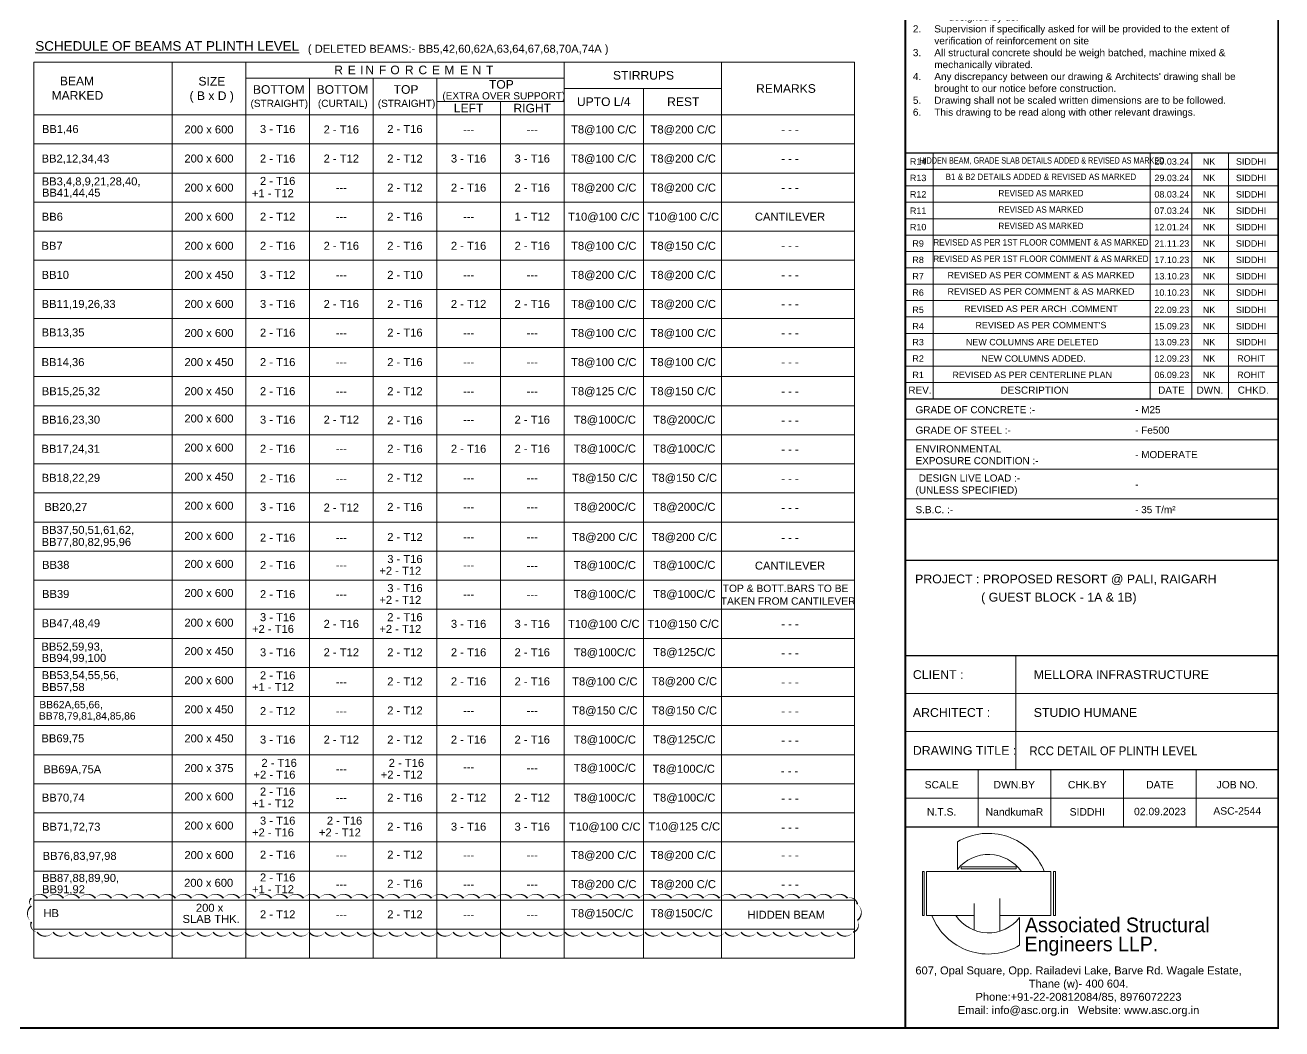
# Model space of a CAD drawing. Header units: metres. Extents: x 79516 to 173451, y -2110733 to -2039064.
# Drawn here: x 134179 to 173451, y -2110733 to -2079357 of the extents above; entities that cross this region are included whole.
import ezdxf
from ezdxf.enums import TextEntityAlignment as Align

# ---------------------------------------------------------------- set-up
doc = ezdxf.new("R2010")
doc.units = ezdxf.units.M
doc.header["$LTSCALE"] = 15
doc.header["$MEASUREMENT"] = 0
doc.layers.add('BORDER_ASC', color=4, linetype='Continuous')
for name, color, linetype, lineweight in [('COLUMN HATCH_ASC', 155, 'Continuous', 0), ('FOOTING_ASC', 10, 'Continuous', 15), ('REVISION_ASC', 6, 'Continuous', 20), ('SCHEDULE LINE_ASC', 252, 'Continuous', 0), ('SCHEDULED BORDER_ASC', 4, 'Continuous', 18), ('TEXT NAMEPLATE_ASC', 7, 'Continuous', 20), ('TEXT SCHEDULE HEADER_ASC', 1, 'Continuous', 30), ('TEXT SCHEDULE_ASC', 7, 'Continuous', 5), ('VIEWPORT_ASC', 6, 'Continuous', 15)]:
    doc.layers.add(name, color=color, linetype=linetype, lineweight=lineweight)
doc.styles.add('ASC LOGO', font='CALIST.TTF', dxfattribs={"height": 300})
doc.styles.add('STANDERD ASC', font='swiss.ttf', dxfattribs={"height": 250})

# ---------------------------------------------------------------- blocks, each defined once
blk = doc.blocks.new('Engineers LLP. LOGO')
at = {"layer": 'TEXT NAMEPLATE_ASC'}
blk.add_line((-293182, -175221), (-293182, -176151), dxfattribs=at)
for points in [[(-294384, -174399), (-294384, -173613)], [(-293911, -175707), (-295263, -175707), (-295263, -174457), (-291732, -174457), (-291732, -175707), (-293182, -175707)], [(-293911, -175362), (-293911, -176122)], [(-292618, -175767), (-292618, -176549)]]:
    blk.add_lwpolyline(points, dxfattribs=at)
for points in [[(-292718, -174383), (-292718, -174328), (-294275, -174328), (-294275, -174383)], [(-295325, -174457), (-295380, -174457), (-295380, -175707), (-295325, -175707)], [(-291655, -174457), (-291600, -174457), (-291600, -175707), (-291655, -175707)]]:
    blk.add_lwpolyline(points, close=True, dxfattribs=at)
for centre, radius, start, end in [((-293511, -175087), 1713, 21.5776, 120.6319), ((-293498, -175114), 1139, 35.2704, 141.0801), ((-293511, -175087), 1713, 201.2358, 301.3999), ((-293504, -175074), 1124, 214.2894, 321.9386)]:
    blk.add_arc(centre, radius, start, end, dxfattribs=at)
at = {"layer": 'TEXT NAMEPLATE_ASC', "style": 'ASC LOGO'}
for s, p in [('Associated Structural', (-292470, -176181)), ('Engineers LLP.', (-292479, -176723))]:
    blk.add_text(s, height=415, dxfattribs=at).set_placement(p)
blk = doc.blocks.new('zw$FAAE')
at = {"layer": 'FOOTING_ASC', "color": 2, "linetype": 'Continuous'}
blk.add_blockref('Engineers LLP. LOGO', (296211, 179168), dxfattribs=at)
at = {"layer": 'TEXT NAMEPLATE_ASC', "insert": (677, 2015), "char_height": 225, "width": 9173.59, "attachment_point": 1, "style": 'STANDERD ASC'}
blk.add_mtext('\\pxqc;607, Opal Square, Opp. Railadevi Lake, Barve Rd. Wagale Estate,\\PThane (w)- 400 604.\\PPhone:+91-22-20812084/85, 8976072223\\PEmail: info@asc.org.in   Website: www.asc.org.in', dxfattribs=at)

msp = doc.modelspace()

# ---------------------------------------------------------------- linework, layer by layer
at = {"layer": 'BORDER_ASC', "color": 4, "lineweight": -3}
for p, q in [((173335.8, -2083359.1), (161683, -2083359.1)), ((173335.8, -2083871.2), (161683, -2083871.2)), ((161683, -2091041.4), (173335.8, -2091041.4)), ((161683, -2094802.7), (173335.8, -2094802.7)), ((161683, -2096076.9), (173335.8, -2096076.9)), ((161683, -2099066.5), (173335.8, -2099066.5)), ((161683, -2102621), (173335.8, -2102621)), ((161683, -2104416), (173335.8, -2104416))]:
    msp.add_line(p, q, dxfattribs=at)
at = {"layer": 'BORDER_ASC', "color": 251, "lineweight": 5}
for p, q in [((162557.5, -2083359.1), (162557.5, -2091041.4)), ((169331.9, -2083359.1), (169331.9, -2091041.4)), ((170639.8, -2083359.1), (170639.8, -2091041.4)), ((171784.8, -2083359.1), (171784.8, -2091041.4)), ((173335.8, -2084383.4), (161683, -2084383.4)), ((173335.8, -2084895.5), (161683, -2084895.5)), ((173335.8, -2085407.7), (161683, -2085407.7)), ((173335.8, -2085919.8), (161683, -2085919.8)), ((173335.8, -2086432), (161683, -2086432)), ((173335.8, -2086944.2), (161683, -2086944.2)), ((173335.8, -2087456.3), (161683, -2087456.3)), ((173335.8, -2087968.5), (161683, -2087968.5)), ((173335.8, -2088480.6), (161683, -2088480.6)), ((173335.8, -2088992.8), (161683, -2088992.8)), ((173335.8, -2089505), (161683, -2089505)), ((173335.8, -2090017.1), (161683, -2090017.1)), ((173335.8, -2090529.3), (161683, -2090529.3)), ((173335.8, -2091679.6), (161683, -2091679.6)), ((173335.8, -2092317.8), (161683, -2092317.8)), ((173335.8, -2093241.2), (161683, -2093241.2)), ((173335.8, -2094164.5), (161683, -2094164.5)), ((165137.5, -2102621), (165137.5, -2099066.5)), ((161683, -2100251.3), (173335.8, -2100251.3)), ((161683, -2101436.2), (173335.8, -2101436.2)), ((163956.6, -2102621), (163956.6, -2104416)), ((166230.2, -2102621), (166230.2, -2104416)), ((168506.8, -2102621), (168506.8, -2104416)), ((170777.4, -2102621), (170777.4, -2104416)), ((173335.8, -2103518.5), (161683, -2103518.5))]:
    msp.add_line(p, q, dxfattribs=at)
at = {"layer": 'REVISION_ASC'}
msp.add_lwpolyline([(134376.1, -2106650.2, 0, 50, -0.5), (134876.1, -2106650.2, 0, 50, -0.5), (135376.1, -2106650.2, 0, 50, -0.5), (135876.1, -2106650.2, 0, 50, -0.5), (136376.1, -2106650.2, 0, 50, -0.5), (136876.1, -2106650.2, 0, 50, -0.5), (137376.1, -2106650.2, 0, 50, -0.5), (137876.1, -2106650.2, 0, 50, -0.5), (138376.1, -2106650.2, 0, 50, -0.5), (138876.1, -2106650.2, 0, 50, -0.5), (139376.1, -2106650.2, 0, 50, -0.5), (139876.1, -2106650.2, 0, 50, -0.5), (140376.1, -2106650.2, 0, 50, -0.5), (140876.1, -2106650.2, 0, 50, -0.5), (141376.1, -2106650.2, 0, 50, -0.5), (141876.1, -2106650.2, 0, 50, -0.5), (142376.1, -2106650.2, 0, 50, -0.5), (142876.1, -2106650.2, 0, 50, -0.5), (143376.1, -2106650.2, 0, 50, -0.5), (143876.1, -2106650.2, 0, 50, -0.5), (144376.1, -2106650.2, 0, 50, -0.5), (144876.1, -2106650.2, 0, 50, -0.5), (145376.1, -2106650.2, 0, 50, -0.5), (145876.1, -2106650.2, 0, 50, -0.5), (146376.1, -2106650.2, 0, 50, -0.5), (146876.1, -2106650.2, 0, 50, -0.5), (147376.1, -2106650.2, 0, 50, -0.5), (147876.1, -2106650.2, 0, 50, -0.5), (148376.1, -2106650.2, 0, 50, -0.5), (148876.1, -2106650.2, 0, 50, -0.5), (149376.1, -2106650.2, 0, 50, -0.5), (149876.1, -2106650.2, 0, 50, -0.5), (150376.1, -2106650.2, 0, 50, -0.5), (150876.1, -2106650.2, 0, 50, -0.5), (151376.1, -2106650.2, 0, 50, -0.5), (151876.1, -2106650.2, 0, 50, -0.5), (152376.1, -2106650.2, 0, 50, -0.5), (152876.1, -2106650.2, 0, 50, -0.5), (153376.1, -2106650.2, 0, 50, -0.5), (153876.1, -2106650.2, 0, 50, -0.5), (154376.1, -2106650.2, 0, 50, -0.5), (154876.1, -2106650.2, 0, 50, -0.5), (155376.1, -2106650.2, 0, 50, -0.5), (155876.1, -2106650.2, 0, 50, -0.5), (156376.1, -2106650.2, 0, 50, -0.5), (156876.1, -2106650.2, 0, 50, -0.5), (157376.1, -2106650.2, 0, 50, -0.5), (157876.1, -2106650.2, 0, 50, -0.5), (158376.1, -2106650.2, 0, 50, -0.5), (158876.1, -2106650.2, 0, 50, -0.5), (159376.1, -2106650.2, 0, 50, -0.5), (159876.1, -2106650.2, 0, 50, -0.5), (160184.5, -2106841.8, 0, 50, -0.5), (160184.5, -2107341.8, 0, 50, -0.5), (160053.5, -2107710.8, 0, 50, -0.5), (159553.5, -2107710.8, 0, 50, -0.5), (159053.5, -2107710.8, 0, 50, -0.5), (158553.5, -2107710.8, 0, 50, -0.5), (158053.5, -2107710.8, 0, 50, -0.5), (157553.5, -2107710.8, 0, 50, -0.5), (157053.5, -2107710.8, 0, 50, -0.5), (156553.5, -2107710.8, 0, 50, -0.5), (156053.5, -2107710.8, 0, 50, -0.5), (155553.5, -2107710.8, 0, 50, -0.5), (155053.5, -2107710.8, 0, 50, -0.5), (154553.5, -2107710.8, 0, 50, -0.5), (154053.5, -2107710.8, 0, 50, -0.5), (153553.5, -2107710.8, 0, 50, -0.5), (153053.5, -2107710.8, 0, 50, -0.5), (152553.5, -2107710.8, 0, 50, -0.5), (152053.5, -2107710.8, 0, 50, -0.5), (151553.5, -2107710.8, 0, 50, -0.5), (151053.5, -2107710.8, 0, 50, -0.5), (150553.5, -2107710.8, 0, 50, -0.5), (150053.5, -2107710.8, 0, 50, -0.5), (149553.5, -2107710.8, 0, 50, -0.5), (149053.5, -2107710.8, 0, 50, -0.5), (148553.5, -2107710.8, 0, 50, -0.5), (148053.5, -2107710.8, 0, 50, -0.5), (147553.5, -2107710.8, 0, 50, -0.5), (147053.5, -2107710.8, 0, 50, -0.5), (146553.5, -2107710.8, 0, 50, -0.5), (146053.5, -2107710.8, 0, 50, -0.5), (145553.5, -2107710.8, 0, 50, -0.5), (145053.5, -2107710.8, 0, 50, -0.5), (144553.5, -2107710.8, 0, 50, -0.5), (144053.5, -2107710.8, 0, 50, -0.5), (143553.5, -2107710.8, 0, 50, -0.5), (143053.5, -2107710.8, 0, 50, -0.5), (142553.5, -2107710.8, 0, 50, -0.5), (142053.5, -2107710.8, 0, 50, -0.5), (141553.5, -2107710.8, 0, 50, -0.5), (141053.5, -2107710.8, 0, 50, -0.5), (140553.5, -2107710.8, 0, 50, -0.5), (140053.5, -2107710.8, 0, 50, -0.5), (139553.5, -2107710.8, 0, 50, -0.5), (139053.5, -2107710.8, 0, 50, -0.5), (138553.5, -2107710.8, 0, 50, -0.5), (138053.5, -2107710.8, 0, 50, -0.5), (137553.5, -2107710.8, 0, 50, -0.5), (137053.5, -2107710.8, 0, 50, -0.5), (136553.5, -2107710.8, 0, 50, -0.5), (136053.5, -2107710.8, 0, 50, -0.5), (135553.5, -2107710.8, 0, 50, -0.5), (135053.5, -2107710.8, 0, 50, -0.5), (134553.5, -2107710.8, 0, 50, -0.5), (134376.1, -2107388.2, 0, 50, -0.5), (134376.1, -2106888.2, 0, 50, -0.5)], format="xyseb", close=True, dxfattribs=at)
at = {"layer": 'SCHEDULE LINE_ASC'}
for p, q in [((138772.2, -2108527.3, -4047.6), (138772.2, -2080513.4, -4047.6)), ((141076.6, -2108527.3, -4047.6), (141076.6, -2080513.4, -4047.6)), ((151019.8, -2108527.3, -4047.6), (151019.8, -2080513.4, -4047.6)), ((155937.1, -2108527.3, -4047.6), (155937.1, -2080513.4, -4047.6)), ((141076.6, -2081010.6, -4047.6), (151019.8, -2081010.6, -4047.6)), ((143065.2, -2108527.3, -4047.6), (143065.2, -2081010.6, -4047.6)), ((145053.9, -2108527.3, -4047.6), (145053.9, -2081010.6, -4047.6)), ((147042.5, -2108527.3, -4047.6), (147042.5, -2081010.6, -4047.6)), ((151019.8, -2081338.5, -4047.6), (155937.1, -2081338.5, -4047.6)), ((153503.4, -2108527.3, -4047.6), (153503.4, -2081338.5, -4047.6)), ((147042.5, -2081739.7, -4047.6), (151019.8, -2081739.7, -4047.6)), ((149031.1, -2108527.3, -4047.6), (149031.1, -2081739.7, -4047.6)), ((134446.1, -2083072.7, -4047.6), (160091.6, -2083072.7, -4047.6)), ((134446.1, -2083981.8, -4047.6), (160091.6, -2083981.8, -4047.6)), ((134446.1, -2084890.9, -4047.6), (160091.6, -2084890.9, -4047.6)), ((134446.1, -2085800, -4047.6), (160091.6, -2085800, -4047.6)), ((134446.1, -2086709.1, -4047.6), (160091.6, -2086709.1, -4047.6)), ((134446.1, -2087618.2, -4047.6), (160091.6, -2087618.2, -4047.6)), ((134446.1, -2088527.3, -4047.6), (160091.6, -2088527.3, -4047.6)), ((134446.1, -2089436.3, -4047.6), (160091.6, -2089436.3, -4047.6)), ((134446.1, -2090345.4, -4047.6), (160091.6, -2090345.4, -4047.6)), ((134446.1, -2091254.5, -4047.6), (160091.6, -2091254.5, -4047.6)), ((134446.1, -2092163.6, -4047.6), (160091.6, -2092163.6, -4047.6)), ((134446.1, -2093072.7, -4047.6), (160091.6, -2093072.7, -4047.6)), ((134446.1, -2093981.8, -4047.6), (160091.6, -2093981.8, -4047.6)), ((134446.1, -2094890.9, -4047.6), (160091.6, -2094890.9, -4047.6)), ((134446.1, -2095800, -4047.6), (160091.6, -2095800, -4047.6)), ((134446.1, -2096709.1, -4047.6), (160091.6, -2096709.1, -4047.6)), ((134446.1, -2097618.2, -4047.6), (160091.6, -2097618.2, -4047.6)), ((134446.1, -2098527.3, -4047.6), (160091.6, -2098527.3, -4047.6)), ((134446.1, -2099436.3, -4047.6), (160091.6, -2099436.3, -4047.6)), ((134446.1, -2100345.4, -4047.6), (160091.6, -2100345.4, -4047.6)), ((134446.1, -2101254.5, -4047.6), (160091.6, -2101254.5, -4047.6)), ((134446.1, -2102163.6, -4047.6), (160091.6, -2102163.6, -4047.6)), ((134446.1, -2103072.7, -4047.6), (160091.6, -2103072.7, -4047.6)), ((134446.1, -2103981.8, -4047.6), (160091.6, -2103981.8, -4047.6)), ((134446.1, -2104890.9, -4047.6), (160091.6, -2104890.9, -4047.6)), ((134446.1, -2104890.9, -4047.6), (160091.6, -2104890.9, -4047.6)), ((134446.1, -2105800, -4047.6), (160091.6, -2105800, -4047.6)), ((134446.1, -2106709.1, -4047.6), (160091.6, -2106709.1, -4047.6)), ((134446.1, -2107618.2, -4047.6), (160091.6, -2107618.2, -4047.6))]:
    msp.add_line(p, q, dxfattribs=at)
at = {"layer": 'SCHEDULED BORDER_ASC'}
msp.add_line((134446.1, -2082163.6, -4047.6), (160091.6, -2082163.6, -4047.6), dxfattribs=at)
at = {"layer": 'SCHEDULED BORDER_ASC', "elevation": -4047.6}
msp.add_lwpolyline([(134446.1, -2108527.3), (160091.6, -2108527.3), (160091.6, -2080513.4), (134446.1, -2080513.4), (134446.1, -2108527.3)], dxfattribs=at)
at = {"layer": 'VIEWPORT_ASC', "const_width": 55.8}
for points in [[(173335.8, -2110704.2), (79543.7, -2110705.1), (79543.7, -2044459.6), (173335.8, -2044458.6)], [(161683, -2044458.6), (173335.8, -2044458.6), (173335.8, -2110704.2), (161683, -2110704.2)]]:
    msp.add_lwpolyline(points, close=True, dxfattribs=at)

# ---------------------------------------------------------------- block references
at = {"layer": 'COLUMN HATCH_ASC', "color": 0, "ltscale": 0.3, "xscale": 1.101061000623837, "yscale": 1.101061000623837, "zscale": 1.101061000623837}
msp.add_blockref('zw$FAAE', (161300.9, -2111000.8), dxfattribs=at)

# ---------------------------------------------------------------- texts
at = {"layer": 'TEXT NAMEPLATE_ASC', "style": 'STANDERD ASC'}
for s, height, p in [('R14', 200.11, (162084.5, -2083721.5)), ('29.03.24', 200.11, (170012.5, -2083721.5)), ('NK', 200.11, (171174.9, -2083721.5)), ('SIDDHI', 200.11, (172490.4, -2083721.5)), ('R13', 200.11, (162084.5, -2084233.7)), ('29.03.24', 200.11, (170012.5, -2084233.7)), ('NK', 200.11, (171174.9, -2084233.7)), ('SIDDHI', 200.11, (172490.4, -2084233.7)), ('R12', 200.11, (162084.5, -2084745.8)), ('08.03.24', 200.11, (170012.5, -2084745.8)), ('NK', 200.11, (171174.9, -2084745.8)), ('SIDDHI', 200.11, (172490.4, -2084745.8)), ('R11', 200.11, (162084.5, -2085258)), ('07.03.24', 200.11, (170012.5, -2085258)), ('NK', 200.11, (171174.9, -2085258)), ('SIDDHI', 200.11, (172490.4, -2085258)), ('R10', 200.11, (162084.5, -2085770.2)), ('12.01.24', 200.11, (170012.5, -2085770.2)), ('NK', 200.11, (171174.9, -2085770.2)), ('SIDDHI', 200.11, (172490.4, -2085770.2)), ('R9', 200.11, (162084.5, -2086282.3)), ('21.11.23', 200.11, (170012.5, -2086282.3)), ('NK', 200.11, (171174.9, -2086282.3)), ('SIDDHI', 200.11, (172490.4, -2086282.3)), ('R8', 200.11, (162084.5, -2086794.5)), ('17.10.23', 200.11, (170012.5, -2086794.5)), ('NK', 200.11, (171174.9, -2086794.5)), ('SIDDHI', 200.11, (172490.4, -2086794.5)), ('R7', 200.11, (162084.5, -2087306.6)), ('REVISED AS PER COMMENT & AS MARKED', 200.108, (165921.9, -2087270.9)), ('13.10.23', 200.11, (170012.5, -2087306.6)), ('NK', 200.11, (171174.9, -2087306.6)), ('SIDDHI', 200.11, (172490.4, -2087306.6)), ('R6', 200.11, (162084.5, -2087818.8)), ('REVISED AS PER COMMENT & AS MARKED', 200.108, (165921.9, -2087783)), ('10.10.23', 200.11, (170012.5, -2087818.8)), ('NK', 200.11, (171174.9, -2087818.8)), ('SIDDHI', 200.11, (172490.4, -2087818.8)), ('R5', 200.11, (162084.5, -2088357.4)), ('REVISED AS PER ARCH .COMMENT', 200.108, (165921.9, -2088321.7)), ('22.09.23', 200.11, (170012.5, -2088357.4)), ('NK', 200.11, (171174.9, -2088357.4)), ('SIDDHI', 200.11, (172490.4, -2088357.4)), ('R4', 200.11, (162084.5, -2088869.6)), ("REVISED AS PER COMMENT'S", 200.108, (165921.9, -2088833.8)), ('15.09.23', 200.11, (170012.5, -2088869.6)), ('NK', 200.11, (171174.9, -2088869.6)), ('SIDDHI', 200.11, (172490.4, -2088869.6)), ('R3', 200.11, (162084.5, -2089366)), ('NEW COLUMNS ARE DELETED', 200.108, (165650.5, -2089366)), ('13.09.23', 200.11, (170012.5, -2089366)), ('NK', 200.11, (171174.9, -2089366)), ('SIDDHI', 200.11, (172490.4, -2089366)), ('R2', 200.11, (162084.5, -2089878.1)), (' NEW COLUMNS ADDED.', 200.108, (165650.5, -2089878.1)), ('12.09.23', 200.11, (170012.5, -2089878.1)), ('NK', 200.11, (171174.9, -2089878.1)), ('ROHIT', 200.11, (172490.4, -2089878.1)), ('R1', 200.11, (162084.5, -2090390.3)), ('REVISED AS PER CENTERLINE PLAN', 200.108, (165650.5, -2090390.3)), ('06.09.23', 200.11, (170012.5, -2090390.3)), ('NK', 200.11, (171174.9, -2090390.3)), ('ROHIT', 200.11, (172490.4, -2090390.3)), ('REV.', 223.17, (162143, -2090878.1)), ('DESCRIPTION', 223.169, (165722.5, -2090878.1)), ('DATE', 223.17, (170000.3, -2090878.1)), ('DWN.', 223.17, (171200.8, -2090878.1)), ('CHKD.', 223.17, (172555.1, -2090878.1)), ('SCALE', 232.05, (162819.8, -2103215.5)), ('DWN.BY', 232.05, (165089.1, -2103215.5)), ('CHK.BY', 232.05, (167368.5, -2103215.5)), ('DATE', 232.05, (169642.1, -2103215.5)), ('JOB NO.', 232.05, (172056.6, -2103215.5)), ('N.T.S.', 232.05, (162819.8, -2104065.7)), ('NandkumaR', 232.05, (165093.4, -2104065.7)), ('SIDDHI', 232.05, (167368.5, -2104065.7)), ('02.09.2023', 232.05, (169642.1, -2104054.3)), ('ASC-2544', 232.05, (172056.6, -2104037.1))]:
    msp.add_text(s, height=height, dxfattribs=at).set_placement(p, align=Align.CENTER)
for s, width, p in [('HIDDEN BEAM, GRADE SLAB DETAILS ADDED & REVISED AS MARKED', 0.74, (165951.1, -2083685.8)), ('B1 & B2 DETAILS ADDED & REVISED AS MARKED', 0.9, (165921.9, -2084197.9)), ('REVISED AS MARKED', 0.9, (165921.9, -2084710.1)), ('REVISED AS MARKED', 0.9, (165921.9, -2085222.2)), ('REVISED AS MARKED', 0.9, (165921.9, -2085734.4)), ('REVISED AS PER 1ST FLOOR COMMENT & AS MARKED', 0.9, (165921.9, -2086246.6)), ('REVISED AS PER 1ST FLOOR COMMENT & AS MARKED', 0.9, (165921.9, -2086758.7))]:
    msp.add_text(s, height=200.108, dxfattribs=dict(at, width=width)).set_placement(p, align=Align.CENTER)
for s, height, p in [('GRADE OF CONCRETE :-', 223.169, (162002.6, -2091490)), ('- M25', 223.17, (168864.4, -2091490)), ('GRADE OF STEEL :-', 223.169, (162002.6, -2092128.2)), ('- Fe500', 223.17, (168864.4, -2092128.2)), ('ENVIRONMENTAL', 223.169, (162002.6, -2092714.9)), ('- MODERATE', 223.17, (168864.4, -2092893)), ('EXPOSURE CONDITION :-', 223.169, (162002.6, -2093082.5)), ('DESIGN LIVE LOAD :-', 223.169, (162103.1, -2093626.1)), ('(UNLESS SPECIFIED)', 223.169, (162002.6, -2093999.4)), ('-', 223.2, (168864.4, -2093821.6)), ('S.B.C. :-', 223.17, (162002.6, -2094613.1)), ('- 35 T/m²', 223.17, (168864.4, -2094613.1))]:
    msp.add_text(s, height=height, dxfattribs=at).set_placement(p)
for s, height, p in [('PROJECT : PROPOSED RESORT @ PALI, RAIGARH', 275.679, (161989.6, -2096669.3)), ('( GUEST BLOCK - 1A & 1B)', 275.679, (164053.7, -2097238.7)), ('CLIENT :', 275.68, (161919.9, -2099658.9)), ('MELLORA INFRASTRUCTURE', 275.679, (165696.3, -2099658.9)), ('ARCHITECT :', 275.679, (161919.9, -2100843.7)), ('STUDIO HUMANE', 275.679, (165696.3, -2100843.7)), ('DRAWING TITLE :', 275.679, (161919.9, -2102028.6))]:
    msp.add_text(s, height=height, dxfattribs=at).set_placement(p, align=Align.MIDDLE_LEFT)
at = {"layer": 'TEXT NAMEPLATE_ASC', "style": 'STANDERD ASC', "width": 0.92}
msp.add_text('RCC DETAIL OF PLINTH LEVEL', height=275.531, dxfattribs=at).set_placement((165561.2, -2102041.5), align=Align.MIDDLE_LEFT)
at = {"layer": 'TEXT NAMEPLATE_ASC', "ltscale": 0.5, "insert": (161920.5, -2073781.9), "char_height": 223.1691, "width": 11025.338, "attachment_point": 1, "style": 'STANDERD ASC'}
msp.add_mtext("\\pxt3;Use of this drawing for construction shall explicitly confirm acceptance of following conditions by Owner / Builder / Contractor\\P\\pi-3,l3;1.^IOur responsibility shall remain limited to safe and sound structural design as transmitted  by this drawing and we shall not remain responsible for\\P\\pi-5,l5;^Ia)  Safety of old structure during demolition.\\P^Ib)  Safety of any adjoining building /persons staying in adjoining building/persons and properties on adjoining roads.\\P^Ic)  Safety of construction worker/any personnel at work site during construction\\P^Id)  Correctness/safety of any temporary structure, scaffolding, shuttering, centering erected at site and any injury to any personnel arising out of any accidents.\\P^Ie)  Accidents occurring due to premature deshuttering, faulty / substandard construction material or workmanship / faulty construction procedure.\\P^If)   Any accident occurring due to construction of elements of buildings not designed by us.\\P\\pi-3,l3;2.^ISupervision if specifically asked for will be provided to the extent of verification of reinforcement on site \\P3.^IAll structural concrete should be weigh batched, machine mixed & mechanically vibrated.\\P4.^IAny discrepancy between our drawing & Architects' drawing shall be brought to our notice before construction.\\P5.^IDrawing shall not be scaled written dimensions are to be followed.\\P6.^IThis drawing to be read along with other relevant drawings.", dxfattribs=at)
at = {"layer": 'TEXT SCHEDULE HEADER_ASC', "lineweight": 13, "style": 'STANDERD ASC'}
msp.add_text('%%USCHEDULE OF BEAMS AT PLINTH LEVEL', height=300, dxfattribs=at).set_placement((134497.8, -2080158.6, -4047.6))
at = {"layer": 'TEXT SCHEDULE HEADER_ASC', "linetype": 'Continuous', "style": 'STANDERD ASC'}
for s, height, p in [('BEAM', 270, (135265, -2081239.2, -4047.6)), ('SIZE', 270, (139594.7, -2081246.2, -4047.6)), ('BOTTOM', 270, (141298.9, -2081504.4, -4047.6)), ('BOTTOM', 270, (143287.6, -2081504.4, -4047.6)), ('TOP', 270, (145696, -2081504.4, -4047.6)), ('TOP', 270, (148673.5, -2081344.6, -4047.6)), ('MARKED', 270, (135006.3, -2081689.2, -4047.6)), ('( B x D )', 270, (139318.2, -2081698.4, -4047.6)), ('(STRAIGHT)', 225, (141222.3, -2081915.2, -4047.6)), ('(CURTAIL)', 225, (143327.8, -2081915.2, -4047.6)), ('(STRAIGHT)', 225, (145199.6, -2081915.2, -4047.6)), ('(EXTRA OVER SUPPORT)', 224.991, (147216.7, -2081678.5, -4047.6))]:
    msp.add_text(s, height=height, dxfattribs=at).set_placement(p)
at = {"layer": 'TEXT SCHEDULE HEADER_ASC', "style": 'STANDERD ASC'}
for s, p in [('STIRRUPS', (153503.4, -2080926, -4047.6)), ('REMARKS', (157954.6, -2081338.5, -4047.6)), ('UPTO L/4', (152261.6, -2081751.1, -4047.6)), ('REST', (154745.2, -2081751.1, -4047.6)), ('LEFT', (148036.8, -2081951.8, -4047.6)), ('RIGHT', (150025.5, -2081951.8, -4047.6))]:
    msp.add_text(s, height=270, dxfattribs=at).set_placement(p, align=Align.MIDDLE_CENTER)
at = {"layer": 'TEXT SCHEDULE HEADER_ASC', "insert": (143838.2, -2080622.6, -4047.6), "char_height": 270, "width": 300, "attachment_point": 1, "style": 'STANDERD ASC'}
msp.add_mtext('{\\T1.55;REINFORCEMENT}', dxfattribs=at)
at = {"layer": 'TEXT SCHEDULE_ASC', "style": 'STANDERD ASC'}
for s, height, p in [('( DELETED BEAMS:- BB5,42,60,62A,63,64,67,68,70A,74A )', 250, (143014, -2080095.1, -4047.6)), ('BB1,46', 250, (134703.8, -2082604.7, -4047.6)), ('BB2,12,34,43', 250, (134694.6, -2083527.3, -4047.6)), ('BB3,4,8,9,21,28,40,', 250, (134697.4, -2084242.3, -4047.6)), ('BB41,44,45', 250, (134706.2, -2084594, -4047.6)), ('BB6', 250, (134698.8, -2085345.4, -4047.6)), ('BB7', 250, (134690.4, -2086254.5, -4047.6)), ('BB10', 250, (134694.6, -2087163.6, -4047.6)), ('BB11,19,26,33', 250, (134694.6, -2088072.7, -4047.6)), ('BB13,35', 250, (134694.4, -2088962.5, -4047.6)), ('BB14,36', 250, (134692.5, -2089890.9, -4047.6)), ('BB15,25,32', 250, (134698.8, -2090800, -4047.6)), ('BB16,23,30', 250, (134695.4, -2091689.7, -4047.6)), ('BB17,24,31', 250, (134690.2, -2092598.8, -4047.6)), ('BB18,22,29', 250, (134696.5, -2093507.9, -4047.6)), ('BB20,27', 250, (134782.5, -2094417, -4047.6)), ('BB37,50,51,61,62,', 250, (134695.3, -2095135.7, -4047.6)), ('BB77,80,82,95,96', 250, (134693.6, -2095512.4, -4047.6)), ('BB38', 250, (134708, -2096229, -4047.6)), ('BB39', 250, (134706.7, -2097138.1, -4047.6)), ('BB47,48,49', 250, (134696.5, -2098053.4, -4047.6)), ('BB52,59,93,', 250, (134689, -2098783.1, -4047.6)), ('BB94,99,100', 250, (134694.1, -2099136.5, -4047.6)), ('BB53,54,55,56,', 250, (134698.6, -2099674.9, -4047.6)), ('BB57,58', 250, (134698.6, -2100046.1, -4047.6)), ('BB62A,65,66,', 230, (134623.8, -2100596.9, -4047.6)), ('BB78,79,81,84,85,86', 230, (134610.8, -2100949.7, -4047.6)), ('BB69,75', 250, (134689, -2101651.1, -4047.6)), ('BB69A,75A', 250, (134750.6, -2102618.8, -4047.6)), ('BB70,74', 250, (134700.7, -2103504.2, -4047.6)), ('BB71,72,73', 250, (134707, -2104413.3, -4047.6)), ('BB76,83,97,98', 250, (134726.8, -2105325.9, -4047.6)), ('BB87,88,89,90,', 250, (134708, -2106014.5, -4047.6)), ('BB91,92', 250, (134708, -2106368.9, -4047.6)), ('HB', 250, (134750.6, -2107115.5, -4047.6))]:
    msp.add_text(s, height=height, dxfattribs=at).set_placement(p, align=Align.MIDDLE_LEFT)
for s, p in [('200 x 600', (139924.4, -2082618.2, -4047.6)), ('3 - T16', (142070.9, -2082605.3, -4047.6)), ('2 - T16', (144059.5, -2082618.2, -4047.6)), ('2 - T16', (146048.2, -2082605.3, -4047.6)), ('T8@100 C/C', (152261.6, -2082618.2, -4047.6)), ('T8@200 C/C', (154745.2, -2082618.2, -4047.6)), ('---', (148036.8, -2082618.2, -4047.6)), ('---', (150025.5, -2082618.2, -4047.6)), ('200 x 600', (139924.4, -2083527.3, -4047.6)), ('2 - T16', (142070.9, -2083527.3, -4047.6)), ('2 - T12', (144059.5, -2083527.3, -4047.6)), ('2 - T12', (146048.2, -2083527.3, -4047.6)), ('3 - T16', (148036.8, -2083527.3, -4047.6)), ('3 - T16', (150025.5, -2083527.3, -4047.6)), ('T8@100 C/C', (152261.6, -2083527.3, -4047.6)), ('T8@200 C/C', (154745.2, -2083527.3, -4047.6)), ('2 - T16', (142070.9, -2084227.5, -4047.6)), ('200 x 600', (139924.4, -2084436.3, -4047.6)), ('+1 - T12', (141920.1, -2084612.5, -4047.6)), ('---', (144059.5, -2084436.3, -4047.6)), ('2 - T12', (146048.2, -2084436.3, -4047.6)), ('2 - T16', (148036.8, -2084436.3, -4047.6)), ('2 - T16', (150025.5, -2084436.3, -4047.6)), ('T8@200 C/C', (152261.6, -2084436.3, -4047.6)), ('T8@200 C/C', (154745.2, -2084436.3, -4047.6)), ('200 x 600', (139924.4, -2085345.4, -4047.6)), ('2 - T12', (142070.9, -2085345.4, -4047.6)), ('2 - T16', (146048.2, -2085345.4, -4047.6)), ('1 - T12', (150025.5, -2085345.4, -4047.6)), ('T10@100 C/C', (152261.6, -2085345.4, -4047.6)), ('T10@100 C/C', (154745.2, -2085345.4, -4047.6)), ('---', (144059.5, -2085345.4, -4047.6)), ('---', (148036.8, -2085345.4, -4047.6)), ('200 x 600', (139924.4, -2086254.5, -4047.6)), ('2 - T16', (142070.9, -2086254.5, -4047.6)), ('2 - T16', (144059.5, -2086254.5, -4047.6)), ('2 - T16', (146048.2, -2086254.5, -4047.6)), ('2 - T16', (148036.8, -2086254.5, -4047.6)), ('2 - T16', (150025.5, -2086254.5, -4047.6)), ('T8@100 C/C', (152261.6, -2086254.5, -4047.6)), ('T8@150 C/C', (154745.2, -2086254.5, -4047.6)), ('200 x 450', (139924.4, -2087163.6, -4047.6)), ('3 - T12', (142070.9, -2087163.6, -4047.6)), ('---', (144059.5, -2087163.6, -4047.6)), ('2 - T10', (146048.2, -2087163.6, -4047.6)), ('---', (148036.8, -2087163.6, -4047.6)), ('---', (150025.5, -2087163.6, -4047.6)), ('T8@200 C/C', (152261.6, -2087163.6, -4047.6)), ('T8@200 C/C', (154745.2, -2087163.6, -4047.6)), ('200 x 600', (139924.4, -2088072.7, -4047.6)), ('3 - T16', (142070.9, -2088072.7, -4047.6)), ('2 - T16', (144059.5, -2088072.7, -4047.6)), ('2 - T16', (146048.2, -2088072.7, -4047.6)), ('2 - T12', (148036.8, -2088072.7, -4047.6)), ('2 - T16', (150025.5, -2088072.7, -4047.6)), ('T8@100 C/C', (152261.6, -2088072.7, -4047.6)), ('T8@200 C/C', (154745.2, -2088072.7, -4047.6)), ('200 x 600', (139924.4, -2088981.8, -4047.6)), ('2 - T16', (142070.9, -2088968.9, -4047.6)), ('2 - T16', (146048.2, -2088968.9, -4047.6)), ('T8@100 C/C', (152261.6, -2088981.8, -4047.6)), ('T8@100 C/C', (154745.2, -2088981.8, -4047.6)), ('---', (144059.5, -2088981.8, -4047.6)), ('---', (148036.8, -2088981.8, -4047.6)), ('---', (150025.5, -2088981.8, -4047.6)), ('200 x 450', (139924.4, -2089890.9, -4047.6)), ('2 - T16', (142070.9, -2089890.9, -4047.6)), ('---', (144059.5, -2089890.9, -4047.6)), ('2 - T16', (146048.2, -2089890.9, -4047.6)), ('---', (148036.8, -2089890.9, -4047.6)), ('---', (150025.5, -2089890.9, -4047.6)), ('T8@100 C/C', (152261.6, -2089890.9, -4047.6)), ('T8@100 C/C', (154745.2, -2089890.9, -4047.6)), ('200 x 450', (139924.4, -2090800, -4047.6)), ('2 - T16', (142070.9, -2090800, -4047.6)), ('---', (144059.5, -2090800, -4047.6)), ('2 - T12', (146048.2, -2090800, -4047.6)), ('---', (148036.8, -2090800, -4047.6)), ('---', (150025.5, -2090800, -4047.6)), ('T8@125 C/C', (152261.6, -2090800, -4047.6)), ('T8@150 C/C', (154745.2, -2090800, -4047.6)), ('200 x 600', (139923.3, -2091653.6, -4047.6)), ('3 - T16', (142070.9, -2091689.7, -4047.6)), ('2 - T12', (144059.5, -2091689.7, -4047.6)), ('2 - T16', (146048.2, -2091709.1, -4047.6)), ('2 - T16', (150025.5, -2091689.7, -4047.6)), ('T8@100C/C', (152294.9, -2091689.7, -4047.6)), ('T8@200C/C', (154778.5, -2091689.7, -4047.6)), ('---', (148036.8, -2091689.7, -4047.6)), ('200 x 600', (139923.3, -2092562.7, -4047.6)), ('2 - T16', (142070.9, -2092598.8, -4047.6)), ('---', (144059.5, -2092598.8, -4047.6)), ('2 - T16', (146048.2, -2092598.8, -4047.6)), ('2 - T16', (148036.8, -2092598.8, -4047.6)), ('2 - T16', (150025.5, -2092598.8, -4047.6)), ('T8@100C/C', (152294.9, -2092593, -4047.6)), ('T8@100C/C', (154778.5, -2092593, -4047.6)), ('200 x 450', (139923.3, -2093471.8, -4047.6)), ('2 - T16', (142070.9, -2093527.3, -4047.6)), ('---', (144059.5, -2093527.3, -4047.6)), ('2 - T12', (146048.2, -2093507.9, -4047.6)), ('---', (148036.8, -2093507.9, -4047.6)), ('---', (150025.5, -2093507.9, -4047.6)), ('T8@150 C/C', (152294.9, -2093507.9, -4047.6)), ('T8@150 C/C', (154778.5, -2093507.9, -4047.6)), ('200 x 600', (139923.3, -2094379, -4047.6)), ('3 - T16', (142070.9, -2094415.1, -4047.6)), ('2 - T12', (144059.5, -2094436.3, -4047.6)), ('2 - T16', (146048.2, -2094417, -4047.6)), ('T8@200C/C', (152294.9, -2094415.1, -4047.6)), ('T8@200C/C', (154778.5, -2094415.1, -4047.6)), ('---', (148036.8, -2094415.1, -4047.6)), ('---', (150025.5, -2094415.1, -4047.6)), ('200 x 600', (139923.3, -2095322.4, -4047.6)), ('2 - T16', (142070.9, -2095377.8, -4047.6)), ('---', (144059.5, -2095377.8, -4047.6)), ('2 - T12', (146048.2, -2095358.5, -4047.6)), ('---', (148036.8, -2095358.5, -4047.6)), ('---', (150025.5, -2095358.5, -4047.6)), ('T8@200 C/C', (152294.9, -2095358.5, -4047.6)), ('T8@200 C/C', (154778.5, -2095358.5, -4047.6)), ('3 - T16', (146048.2, -2096045.7, -4047.6)), ('200 x 600', (139923.3, -2096199.1, -4047.6)), ('2 - T16', (142070.9, -2096235.2, -4047.6)), ('---', (144059.5, -2096235.2, -4047.6)), ('+2 - T12', (145902.4, -2096413, -4047.6)), ('---', (148036.8, -2096235.2, -4047.6)), ('---', (150025.5, -2096254.5, -4047.6)), ('T8@100C/C', (152294.9, -2096235.2, -4047.6)), ('T8@100C/C', (154778.5, -2096229.4, -4047.6)), ('200 x 600', (139923.3, -2097108.2, -4047.6)), ('2 - T16', (142070.9, -2097144.3, -4047.6)), ('3 - T16', (146048.2, -2096954.8, -4047.6)), ('T8@100C/C', (152294.9, -2097144.3, -4047.6)), ('T8@100C/C', (154778.5, -2097138.5, -4047.6)), ('---', (144059.5, -2097144.3, -4047.6)), ('+2 - T12', (145902.4, -2097322.1, -4047.6)), ('---', (148036.8, -2097144.3, -4047.6)), ('---', (150025.5, -2097163.6, -4047.6)), ('3 - T16', (142070.9, -2097863.9, -4047.6)), ('2 - T16', (146048.2, -2097863.9, -4047.6)), ('200 x 600', (139923.3, -2098036.6, -4047.6)), ('+2 - T16', (141925.2, -2098231.2, -4047.6)), ('2 - T16', (144059.5, -2098072.7, -4047.6)), ('+2 - T12', (145902.4, -2098231.2, -4047.6)), ('3 - T16', (148036.8, -2098072.7, -4047.6)), ('3 - T16', (150025.5, -2098072.7, -4047.6)), ('T10@100 C/C', (152261.6, -2098072.7, -4047.6)), ('T10@150 C/C', (154745.2, -2098072.7, -4047.6)), ('200 x 450', (139923.3, -2098926.4, -4047.6)), ('3 - T16', (142070.9, -2098962.5, -4047.6)), ('2 - T12', (144059.5, -2098962.5, -4047.6)), ('2 - T12', (146048.2, -2098962.5, -4047.6)), ('2 - T16', (148036.8, -2098962.5, -4047.6)), ('2 - T16', (150025.5, -2098962.5, -4047.6)), ('T8@100C/C', (152294.9, -2098962.5, -4047.6)), ('T8@125C/C', (154778.5, -2098956.6, -4047.6)), ('200 x 600', (139923.3, -2099835.5, -4047.6)), ('2 - T16', (142070.9, -2099682, -4047.6)), ('2 - T12', (146048.2, -2099871.6, -4047.6)), ('2 - T16', (148036.8, -2099871.6, -4047.6)), ('2 - T16', (150025.5, -2099871.6, -4047.6)), ('T8@100 C/C', (152294.9, -2099871.6, -4047.6)), ('T8@200 C/C', (154778.5, -2099865.7, -4047.6)), ('+1 - T12', (141925.2, -2100049.3, -4047.6)), ('---', (144059.5, -2099890.9, -4047.6)), ('200 x 450', (139923.3, -2100744.6, -4047.6)), ('2 - T12', (142070.9, -2100800, -4047.6)), ('---', (144059.5, -2100800, -4047.6)), ('2 - T12', (146048.2, -2100780.6, -4047.6)), ('---', (148036.8, -2100780.6, -4047.6)), ('---', (150025.5, -2100780.6, -4047.6)), ('T8@150 C/C', (152294.9, -2100780.6, -4047.6)), ('T8@150 C/C', (154778.5, -2100780.6, -4047.6)), ('200 x 450', (139923.3, -2101653.6, -4047.6)), ('3 - T16', (142070.9, -2101689.7, -4047.6)), ('2 - T12', (144059.5, -2101689.7, -4047.6)), ('2 - T12', (146048.2, -2101689.7, -4047.6)), ('2 - T16', (148036.8, -2101689.7, -4047.6)), ('2 - T16', (150025.5, -2101689.7, -4047.6)), ('T8@100C/C', (152294.9, -2101689.7, -4047.6)), ('T8@125C/C', (154778.5, -2101683.9, -4047.6)), ('200 x 375', (139923.3, -2102580.9, -4047.6)), ('2 - T16', (142116.1, -2102418.3, -4047.6)), ('2 - T16', (146093.4, -2102418.3, -4047.6)), ('---', (148036.8, -2102546.7, -4047.6)), ('---', (150025.5, -2102576.9, -4047.6)), ('T8@100C/C', (152294.9, -2102573.3, -4047.6)), ('T8@100C/C', (154759.7, -2102601.9, -4047.6)), ('+2 - T16', (141970.4, -2102785.6, -4047.6)), ('---', (144059.5, -2102604.4, -4047.6)), ('+2 - T12', (145947.7, -2102785.6, -4047.6)), ('200 x 600', (139923.3, -2103468.1, -4047.6)), ('2 - T16', (142070.9, -2103314.7, -4047.6)), ('2 - T16', (146048.2, -2103504.2, -4047.6)), ('2 - T12', (148036.8, -2103504.2, -4047.6)), ('2 - T12', (150025.5, -2103504.2, -4047.6)), ('T8@100C/C', (152294.9, -2103504.2, -4047.6)), ('T8@100C/C', (154778.5, -2103504.2, -4047.6)), ('+1 - T12', (141925.2, -2103682, -4047.6)), ('---', (144059.5, -2103504.2, -4047.6)), ('3 - T16', (142070.9, -2104223.8, -4047.6)), ('2 - T16', (144161.3, -2104223.8, -4047.6)), ('200 x 600', (139923.3, -2104377.2, -4047.6)), ('+2 - T16', (141925.2, -2104591.1, -4047.6)), ('+2 - T12', (144015.5, -2104591.1, -4047.6)), ('2 - T16', (146048.2, -2104411.1, -4047.6)), ('3 - T16', (148036.8, -2104411.1, -4047.6)), ('3 - T16', (150025.5, -2104411.1, -4047.6)), ('T10@100 C/C', (152294.9, -2104411.1, -4047.6)), ('T10@125 C/C', (154778.5, -2104405.3, -4047.6)), ('200 x 600', (139924.4, -2105299.7, -4047.6)), ('2 - T16', (142070.9, -2105286.8, -4047.6)), ('---', (144059.5, -2105299.7, -4047.6)), ('2 - T12', (146048.2, -2105286.8, -4047.6)), ('---', (148036.8, -2105299.7, -4047.6)), ('---', (150025.5, -2105299.7, -4047.6)), ('T8@200 C/C', (152261.6, -2105299.7, -4047.6)), ('T8@200 C/C', (154745.2, -2105299.7, -4047.6)), ('200 x 600', (139914, -2106167.3, -4047.6)), ('2 - T16', (142070.9, -2105999.9, -4047.6)), ('2 - T16', (146048.2, -2106195.9, -4047.6)), ('T8@200 C/C', (152261.6, -2106208.8, -4047.6)), ('T8@200 C/C', (154745.2, -2106208.8, -4047.6)), ('+1 - T12', (141925.2, -2106367.2, -4047.6)), ('---', (144059.5, -2106208.8, -4047.6)), ('---', (148036.8, -2106208.8, -4047.6)), ('---', (150025.5, -2106208.8, -4047.6)), ('200 x ', (139991.6, -2106947, -4047.6)), ('SLAB THK.', (139991.6, -2107296.6, -4047.6)), ('2 - T12', (142070.9, -2107153.3, -4047.6)), ('---', (144059.5, -2107166.2, -4047.6)), ('2 - T12', (146048.2, -2107153.3, -4047.6)), ('---', (148036.8, -2107166.2, -4047.6)), ('---', (150025.5, -2107166.2, -4047.6)), ('T8@150C/C', (152214, -2107117.9, -4047.6)), ('T8@150C/C', (154697.6, -2107117.9, -4047.6))]:
    msp.add_text(s, height=250, dxfattribs=at).set_placement(p, align=Align.MIDDLE_CENTER)
at = {"layer": 'TEXT SCHEDULE_ASC', "attachment_point": 5, "style": 'STANDERD ASC'}
for s, insert, char_height in [('\\pxqc;- - -', (158080.3, -2082618.2, -4047.6), 250), ('\\pxqc;- - -', (158080.3, -2083527.3, -4047.6), 250), ('\\pxqc;- - -', (158080.3, -2084436.3, -4047.6), 250), ('\\pxqc;CANTILEVER', (158080.3, -2085345.4, -4047.6), 250), ('\\pxqc;- - -', (158080.3, -2086254.5, -4047.6), 250), ('\\pxqc;- - -', (158080.3, -2087163.6, -4047.6), 250), ('\\pxqc;- - -', (158080.3, -2087163.6, -4047.6), 250), ('\\pxqc;- - -', (158080.3, -2088072.7, -4047.6), 250), ('\\pxqc;- - -', (158080.3, -2088981.8, -4047.6), 250), ('\\pxqc;- - -', (158080.3, -2089890.9, -4047.6), 250), ('\\pxqc;- - -', (158080.3, -2090800, -4047.6), 250), ('\\pxqc;- - -', (158080.3, -2091709.1, -4047.6), 250), ('\\pxqc;- - -', (158080.3, -2092618.2, -4047.6), 250), ('\\pxqc;- - -', (158080.3, -2093527.3, -4047.6), 250), ('\\pxqc;- - -', (158080.3, -2094436.3, -4047.6), 250), ('\\pxqc;- - -', (158080.3, -2095377.8, -4047.6), 250), ('\\pxqc;CANTILEVER', (158080.3, -2096254.5, -4047.6), 250), ('\\pxqc;TOP & BOTT.BARS TO BE', (157941.4, -2096964, -4047.6), 230), ('\\pxqc; TAKEN FROM CANTILEVER', (157978.8, -2097361.1, -4047.6), 230), ('\\pxqc;- - -', (158080.3, -2098072.7, -4047.6), 250), ('\\pxqc;- - -', (158080.3, -2098981.8, -4047.6), 250), ('\\pxqc;- - -', (158080.3, -2099893.1, -4047.6), 250), ('\\pxqc;- - -', (158080.3, -2100800, -4047.6), 250), ('\\pxqc;- - -', (158080.3, -2101709.1, -4047.6), 250), ('\\pxqc;- - -', (158068.7, -2102667, -4047.6), 250), ('\\pxqc;- - -', (158080.3, -2103523.6, -4047.6), 250), ('\\pxqc;- - -', (158080.3, -2104432.7, -4047.6), 250), ('\\pxqc;- - -', (158080.3, -2105299.7, -4047.6), 250), ('\\pxqc;- - -', (158080.3, -2106208.8, -4047.6), 250), ('\\pxqc;HIDDEN BEAM', (157963.1, -2107164.3, -4047.6), 250)]:
    msp.add_mtext(s, dxfattribs=dict(at, insert=insert, char_height=char_height))

doc.saveas('drawing.dxf')
